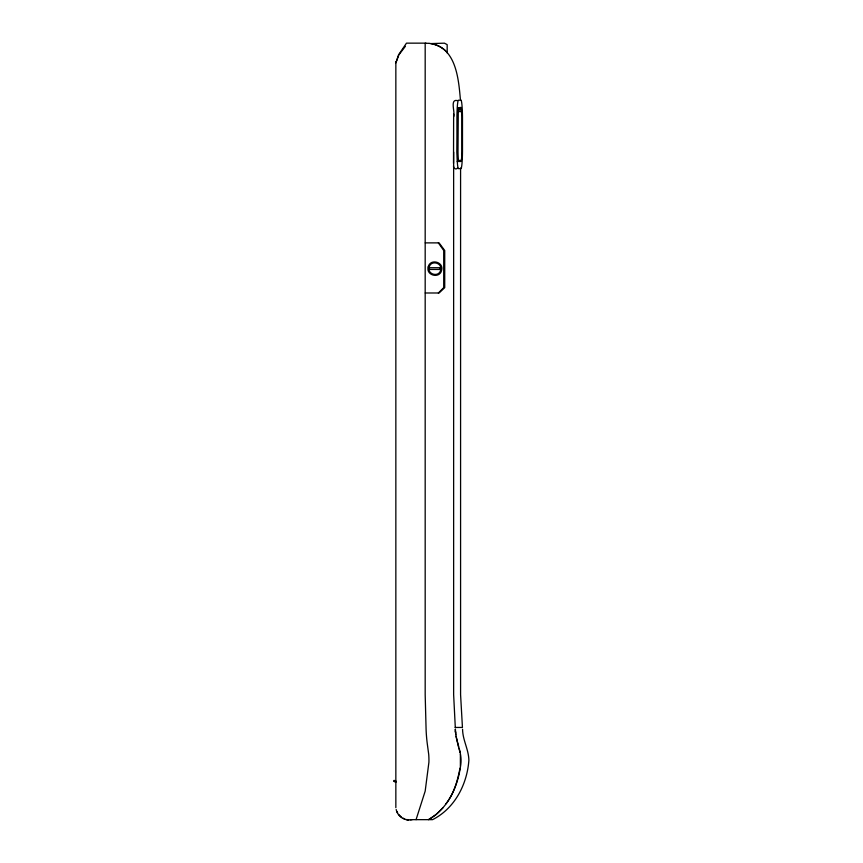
<?xml version="1.0" encoding="UTF-8"?>
<svg xmlns="http://www.w3.org/2000/svg" width="863" height="863" viewBox="0 0 863 863"><rect width="100%" height="100%" fill="white"/><g stroke="black" fill="none" stroke-linecap="round" stroke-linejoin="round"><path stroke-width="1.29" d="M457.358 100.561C449.558 98.781 455.405 112.427 453.636 116.785M453.517 163.441L453.636 114.175M457.811 158.975L457.822 109.903M460.378 766.182L460.378 754.338M457.239 161.478L461.004 161.478L461.317 160.41A11.92 0.992 -90 0 0 461.867 152.168L461.867 116.688A11.92 0.992 -90 0 0 461.673 111.802L461.004 107.379L458.199 107.929A11.92 0.992 90 0 0 457.811 110.788L457.541 152.168A11.92 0.992 90 0 0 458.199 160.917L458.404 161.478M460.022 768.124C457.541 780.724 454.078 793.507 445.988 803.82M396.43 61.197L398.555 54.844L406.473 43.15L425.934 43.15M457.692 167.713C456.656 170.27 452.913 168.436 453.517 165.847M395.847 62.923L398.889 54.844L405.362 46.343M438.361 292.989L443.711 287.638L443.711 250.486L438.361 242.881M443.14 807.574L436.149 814.521L428.523 819.656C448.361 808.307 458.102 786.031 460.82 764.219C462.385 752.158 455.491 741.209 455.416 729.246M412.104 819.656C405.06 821.339 397.541 816.678 396.171 809.516M457.854 110.248L461.511 109.881M429.008 43.312L425.179 43.301L425.179 694.661L426.085 729.246A156.937 156.937 0 0 0 427.239 743.442L428.706 754.338A74.628 74.628 0 0 1 428.911 762.234L425.179 791.144L416.063 819.656M457.509 107.929L461.209 107.929M457.724 109.094L461.414 109.094M457.595 160.41L461.317 160.41M457.476 160.917L461.209 160.917M425.265 242.881L439.084 242.881L444.725 250.486L444.725 287.638L439.084 292.989L425.265 292.989M455.114 727.444L462.439 727.444L460.583 694.661L460.583 168.048M410.313 819.656L432.557 819.656C454.736 808.502 467.153 784.284 468.879 760.26C468.695 749.58 462.665 740.001 462.568 729.246M406.98 819.796L408.361 819.796L406.505 819.494M457.951 111.392L461.673 111.802M429.407 43.377C455.934 46.678 458.523 78.253 460.378 99.331M395.847 781.004L394.121 780.368L394.121 781.457L395.847 782.148M394.121 780.864L395.847 781.522M394.121 781.231L395.847 781.91M402.999 818.146L404.704 818.933M401.414 817.132L398.717 814.521M396.71 811.296L397.66 812.968M459.008 748.588L460.022 752.385M458.469 746.883L456.063 736.398M455.793 734.618L455.233 729.246M455.384 731.037L455.578 732.838M455.297 727.444L453.636 694.661L453.636 152.061M447.174 52.945L447.174 44.639L444.423 43.172L430.756 43.592M395.847 61.629L395.847 807.671M432.05 43.797A29.234 29.234 0 0 1 445.588 50.755M428.21 266.958C425.707 275.48 439.763 279.04 441.608 270.346C444.111 261.823 430.054 258.274 428.21 266.958M429.138 267.196C426.98 274.542 439.094 277.595 440.68 270.108C442.838 262.762 430.723 259.709 429.138 267.196M461.047 100.216L458.361 100.216A19.094 1.597 90 0 0 456.926 117.325L456.926 151.532A19.094 1.597 90 0 0 458.361 168.63L461.047 168.63A19.094 1.597 90 0 0 462.482 151.532L462.482 117.325A19.094 1.597 90 0 0 461.047 100.216M439.817 267.713L429.45 267.713L429.45 269.439L439.817 269.439L439.817 267.713"/></g></svg>
